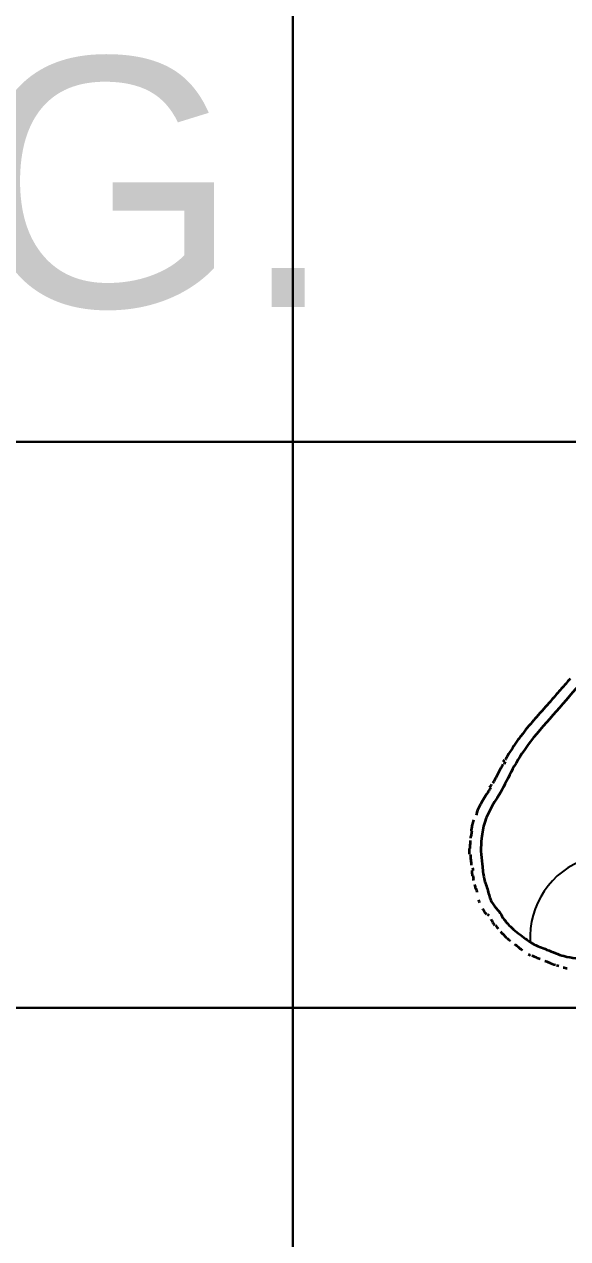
# Model space of a CAD drawing. Header units: millimetres. Extents: x 120281 to 1416367021, y -641565767 to 918373.
# Drawn here: x 930744 to 931225, y 863871 to 864945 of the extents above; entities that cross this region are included whole.
import ezdxf

# ---------------------------------------------------------------- set-up
doc = ezdxf.new("R2010")
doc.units = ezdxf.units.MM
for name, color, linetype, lineweight in [('0_Ном._пера__1', 7, 'Continuous', 35), ('перегородка', 130, 'Continuous', 20), ('размер', 90, 'Continuous', 40), ('Чертеж эскизный_Ном._пера__1_Ном._пера__241_Ном._пера__41', 7, 'Continuous', 25)]:
    doc.layers.add(name, color=color, linetype=linetype, lineweight=lineweight)
doc.styles.add('ARIAL', font='arial.ttf')

msp = doc.modelspace()

# ---------------------------------------------------------------- linework, layer by layer
at = {"layer": '0_Ном._пера__1', "linetype": 'Continuous'}
for points, knots in [([(931677.62924, 864559.26759), (931677.22337, 864565.00709), (931676.8175, 864570.74659), (931675.91101, 864576.41216), (931675.24583, 864580.56953), (931674.31108, 864584.6871), (931673.16624, 864588.75428), (931672.0566, 864592.69641), (931670.74959, 864596.5912), (931669.39054, 864600.41304), (931666.92855, 864607.3365), (931664.29579, 864614.02057), (931661.34128, 864621.10281), (931658.88972, 864626.97945), (931656.21662, 864633.13023), (931651.37553, 864636.59559), (931648.44673, 864638.6921), (931644.72442, 864639.80572), (931641.40538, 864641.57548), (931638.15311, 864643.30965), (931635.28805, 864645.67384), (931631.99035, 864647.10848), (931628.90625, 864648.4502), (931625.44375, 864648.97889), (931622.0202, 864649.32282), (931617.7466, 864649.75215), (931613.53369, 864649.89358), (931609.28325, 864649.87593), (931604.65336, 864649.85671), (931599.97892, 864649.64874), (931595.44047, 864648.76782), (931590.68961, 864647.84567), (931586.08775, 864646.18612), (931581.59328, 864644.34293), (931577.14165, 864642.51731), (931572.79536, 864640.51153), (931568.30121, 864638.80804), (931561.0797, 864636.07076), (931553.47641, 864634.114), (931546.70435, 864630.50948), (931541.53355, 864627.75725), (931536.84736, 864624.04435), (931531.75132, 864621.10281), (931524.53304, 864616.93625), (931516.49248, 864614.31727), (931509.04422, 864610.58992), (931501.49754, 864606.8133), (931494.55893, 864601.89882), (931487.44737, 864597.30958), (931481.58634, 864593.52733), (931475.60783, 864589.96599), (931469.72313, 864586.24357), (931464.6199, 864583.01548), (931459.58723, 864579.66624), (931454.64676, 864576.19129), (931432.15108, 864560.36865), (931411.56722, 864541.9397), (931391.51274, 864523.07183), (931374.85979, 864507.40423), (931358.57187, 864491.43399), (931342.2215, 864475.48537), (931327.182, 864460.8154), (931312.08967, 864446.16373), (931297.91755, 864430.66635), (931285.30592, 864416.87538), (931273.42302, 864402.41468), (931260.81255, 864388.61478), (931253.29068, 864380.38344), (931245.50993, 864372.38721), (931238.02171, 864364.12874), (931230.11802, 864355.41207), (931222.54022, 864346.40325), (931214.75954, 864337.56806), (931207.05921, 864328.82413), (931199.16015, 864320.25027), (931192.05238, 864311.00928), (931186.73071, 864304.09045), (931181.85262, 864296.79765), (931177.62807, 864289.18309), (931173.77401, 864282.23633), (931170.46372, 864275.02178), (931166.50342, 864268.0667), (931161.18166, 864258.72064), (931154.68595, 864249.84313), (931151.48884, 864239.72586), (931150.02211, 864235.08437), (931149.25085, 864230.1819), (931148.71003, 864225.27697), (931148.30104, 864221.56764), (931148.02378, 864217.8569), (931148.14977, 864214.16379), (931148.28251, 864210.2729), (931148.86368, 864206.40159), (931149.26607, 864202.49369), (931149.70846, 864198.19728), (931149.93508, 864193.85668), (931150.93424, 864189.71367), (931151.79273, 864186.15392), (931153.21846, 864182.74007), (931154.26746, 864179.15357), (931155.26625, 864175.73874), (931155.92669, 864172.16726), (931157.6119, 864169.15213), (931159.0689, 864166.54532), (931161.29076, 864164.35451), (931163.16714, 864161.92795), (931165.80098, 864158.52182), (931167.74655, 864154.65154), (931170.39879, 864151.36964), (931173.49959, 864147.53268), (931177.56777, 864144.49982), (931181.52217, 864141.36644), (931185.51984, 864138.19876), (931189.40102, 864134.9283), (931193.75774, 864132.47508), (931197.77595, 864130.21246), (931202.20015, 864128.64497), (931206.55271, 864126.91751), (931211.54947, 864124.93438), (931216.4509, 864122.74045), (931221.56994, 864121.36192), (931228.38402, 864119.52694), (931235.58157, 864119.13677), (931242.7054, 864118.58307), (931248.47881, 864118.13433), (931254.20434, 864117.57817), (931259.94476, 864117.47122), (931268.0855, 864117.31956), (931276.25552, 864118.07142), (931284.41837, 864118.58311), (931289.98977, 864118.93235), (931295.55696, 864119.16978), (931301.10205, 864119.69317), (931307.6237, 864120.30875), (931314.11392, 864121.31995), (931320.57116, 864122.47191), (931328.19964, 864123.83282), (931335.78247, 864125.39017), (931343.37522, 864126.9176), (931356.20987, 864129.49954), (931369.07358, 864131.99602), (931381.75405, 864135.25387), (931394.19097, 864138.44915), (931406.45232, 864142.37677), (931418.46269, 864146.92395), (931429.73292, 864151.19091), (931440.78223, 864156.00345), (931451.83159, 864160.81596)], [0, 0, 0, 0, 1, 1, 1, 2, 2, 2, 3, 3, 3, 4, 4, 4, 5, 5, 5, 6, 6, 6, 7, 7, 7, 8, 8, 8, 9, 9, 9, 10, 10, 10, 11, 11, 11, 12, 12, 12, 13, 13, 13, 14, 14, 14, 15, 15, 15, 16, 16, 16, 17, 17, 17, 18, 18, 18, 19, 19, 19, 20, 20, 20, 21, 21, 21, 22, 22, 22, 23, 23, 23, 24, 24, 24, 25, 25, 25, 26, 26, 26, 27, 27, 27, 28, 28, 28, 29, 29, 29, 30, 30, 30, 31, 31, 31, 32, 32, 32, 33, 33, 33, 34, 34, 34, 35, 35, 35, 36, 36, 36, 37, 37, 37, 38, 38, 38, 39, 39, 39, 40, 40, 40, 41, 41, 41, 42, 42, 42, 43, 43, 43, 44, 44, 44, 45, 45, 45, 46, 46, 46, 47, 47, 47, 48, 48, 48, 49, 49, 49, 49]), ([(931227.22022, 864366.72117), (931225.85112, 864365.18149), (931224.49334, 864363.63941), (931223.14407, 864362.09741), (931220.44556, 864359.01347), (931217.78729, 864355.92945), (931215.13483, 864352.86551), (931213.40688, 864350.86949), (931211.6863, 864348.88231), (931209.96266, 864346.90819)], [0, 0, 0, 0, 1, 1, 1, 2, 2, 2, 3, 3, 3, 3]), ([(931204.74246, 864340.95832), (931203.77427, 864339.86705), (931202.80098, 864338.77262), (931201.82456, 864337.67336), (931199.87159, 864335.47469), (931197.87963, 864333.25736), (931195.91757, 864331.0065), (931194.13131, 864328.95732), (931192.34996, 864326.88091), (931190.58269, 864324.766), (931188.64245, 864322.4441), (931186.73048, 864320.07478), (931184.84646, 864317.64596)], [0, 0, 0, 0, 1, 1, 1, 2, 2, 2, 3, 3, 3, 4, 4, 4, 4]), ([(931210.04086, 864346.90684), (931209.25732, 864346.0092), (931208.47362, 864345.11435), (931207.68921, 864344.22278), (931206.73231, 864343.13514), (931205.57993, 864342.05054), (931204.61131, 864340.95928)], [0, 0, 0, 0, 1, 1, 1, 2, 2, 2, 2]), ([(931184.94033, 864317.64842), (931184.05402, 864316.50528), (931183.17684, 864315.34946), (931182.31196, 864314.18379), (931181.44684, 864313.01777), (931180.35956, 864311.84481), (931179.51809, 864310.65797)], [0, 0, 0, 0, 1, 1, 1, 2, 2, 2, 2]), ([(931179.66338, 864310.65063), (931177.98113, 864308.27694), (931176.34886, 864305.86115), (931174.77366, 864303.40419), (931173.82029, 864301.91713), (931172.87314, 864300.42202), (931171.96317, 864298.905), (931171.13072, 864297.51722), (931170.30906, 864296.11376), (931169.51556, 864294.70123)], [0, 0, 0, 0, 1, 1, 1, 2, 2, 2, 3, 3, 3, 3]), ([(931167.61543, 864291.11628), (931166.98329, 864289.93044), (931166.36845, 864288.75143), (931165.76537, 864287.58181), (931164.55919, 864285.24253), (931163.35838, 864282.95216), (931162.20451, 864280.70612), (931161.05062, 864278.46003), (931159.88497, 864276.26841), (931158.70634, 864274.14754)], [0, 0, 0, 0, 1, 1, 1, 2, 2, 2, 3, 3, 3, 3]), ([(931156.79109, 864270.24381), (931156.24068, 864269.31667), (931155.6746, 864268.37914), (931155.09763, 864267.42966), (931153.94333, 864265.53011), (931152.46657, 864263.60629), (931151.26527, 864261.59552), (931150.0639, 864259.58465), (931148.83489, 864257.50983), (931147.67663, 864255.3478), (931146.51837, 864253.18576), (931145.41385, 864250.93471), (931144.40242, 864248.5755)], [0, 0, 0, 0, 1, 1, 1, 2, 2, 2, 3, 3, 3, 4, 4, 4, 4]), ([(931140.90067, 864239.55074), (931140.53825, 864238.15032), (931140.22696, 864236.75688), (931139.95537, 864235.37497), (931139.73241, 864234.24043), (931139.67897, 864233.10415), (931139.50365, 864231.98724)], [0, 0, 0, 0, 1, 1, 1, 2, 2, 2, 2]), ([(931138.73131, 864223.49265), (931138.61585, 864222.19632), (931138.52015, 864220.87589), (931138.45606, 864219.53142), (931138.40767, 864218.51615), (931138.3315, 864217.50848), (931138.32473, 864216.46606)], [0, 0, 0, 0, 1, 1, 1, 2, 2, 2, 2]), ([(931137.65874, 864216.40034), (931137.65209, 864215.53551), (931137.6617, 864214.66112), (931137.69093, 864213.77851), (931137.72015, 864212.89605), (931137.66337, 864212.10899), (931137.72311, 864211.26579)], [0, 0, 0, 0, 1, 1, 1, 2, 2, 2, 2]), ([(931138.66229, 864211.22462), (931138.78895, 864209.47644), (931138.96672, 864207.81224), (931139.1473, 864206.22689), (931139.32788, 864204.64153), (931139.46936, 864203.13824), (931139.61963, 864201.70607)], [0, 0, 0, 0, 1, 1, 1, 2, 2, 2, 2]), ([(931165.3909, 864142.98222), (931166.08597, 864142.23931), (931166.79004, 864141.53705), (931167.49518, 864140.86867), (931168.76499, 864139.66506), (931169.34426, 864138.55408), (931170.58462, 864137.53192)], [0, 0, 0, 0, 1, 1, 1, 2, 2, 2, 2]), ([(931177.95428, 864131.86224), (931178.82804, 864131.16486), (931179.72726, 864130.45056), (931180.65939, 864129.72948), (931182.04872, 864128.65472), (931183.29034, 864127.57592), (931184.85508, 864126.51079)], [0, 0, 0, 0, 1, 1, 1, 2, 2, 2, 2]), ([(931193.10406, 864121.90612), (931194.45432, 864121.27953), (931195.77954, 864120.71671), (931197.06779, 864120.19219), (931198.3552, 864119.66802), (931199.3469, 864119.21109), (931200.5505, 864118.74262)], [0, 0, 0, 0, 1, 1, 1, 2, 2, 2, 2]), ([(931204.72927, 864117.13612), (931205.93914, 864116.64537), (931207.18248, 864116.13445), (931208.46454, 864115.61929), (931210.25223, 864114.90096), (931212.20238, 864114.14875), (931214.15898, 864113.46506)], [0, 0, 0, 0, 1, 1, 1, 2, 2, 2, 2])]:
    msp.add_open_spline(points, degree=3, knots=knots, dxfattribs=at)
for points in [[(931168.65232, 864294.805), (931168.31604, 864294.2097), (931167.98312, 864293.6116), (931167.6559, 864293.01584)], [(931169.53176, 864292.91581), (931169.20858, 864292.31979), (931168.89046, 864291.72513), (931168.57666, 864291.13218)], [(931157.509, 864273.05168), (931157.24969, 864272.59699), (931156.98642, 864272.14185), (931156.71817, 864271.68342)], [(931156.45547, 864271.64037), (931156.18574, 864271.18191), (931155.91153, 864270.72102), (931155.63341, 864270.25753)], [(931141.62982, 864241.66204), (931141.42069, 864240.95913), (931141.22585, 864240.25724), (931141.04381, 864239.55709)], [(931144.85881, 864248.54543), (931144.50249, 864247.71221), (931144.15894, 864246.8653), (931143.831, 864246.0039)], [(931140.1074, 864232.0293), (931139.976, 864231.18771), (931139.8565, 864230.35172), (931139.74657, 864229.52221)], [(931139.05791, 864227.31951), (931138.98287, 864226.6848), (931138.91245, 864226.05726), (931138.84505, 864225.42118)], [(931139.61458, 864229.41676), (931139.51876, 864228.69218), (931139.43024, 864227.97254), (931139.34756, 864227.25842)], [(931140.76108, 864199.33468), (931140.83789, 864198.52331), (931140.91557, 864197.68434), (931141.00144, 864196.81932)], [(931139.98054, 864196.83758), (931140.12144, 864195.38813), (931140.28463, 864193.86542), (931140.51387, 864192.2763)], [(931141.0606, 864192.21627), (931141.17652, 864191.41681), (931141.30935, 864190.60055), (931141.46578, 864189.76886)], [(931141.19147, 864189.92411), (931141.30942, 864189.29352), (931141.44095, 864188.65405), (931141.58924, 864188.00663)], [(931142.31718, 864184.43962), (931142.69776, 864183.19146), (931143.09105, 864182.0305), (931143.46312, 864180.94401)], [(931143.60884, 864180.91377), (931143.98108, 864179.82716), (931144.33219, 864178.81493), (931144.63996, 864177.86776)], [(931145.96553, 864171.16954), (931146.19372, 864170.40556), (931146.45137, 864169.60193), (931146.75653, 864168.76401)], [(931149.50581, 864163.41494), (931149.95596, 864162.68658), (931150.41491, 864162.02016), (931150.86578, 864161.40544)], [(931150.629, 864161.12626), (931151.07869, 864160.51125), (931151.52045, 864159.9477), (931151.94283, 864159.42588)], [(931151.75862, 864159.6511), (931152.1795, 864159.12957), (931152.58111, 864158.64969), (931152.95522, 864158.20458)], [(931154.04947, 864158.32709), (931154.42796, 864157.88216), (931154.77898, 864157.472), (931155.09649, 864157.0932)], [(931156.87332, 864153.96417), (931157.38121, 864153.20155), (931157.91506, 864152.35959), (931158.49236, 864151.45117)], [(931158.25712, 864151.40277), (931158.83467, 864150.49421), (931159.45566, 864149.51912), (931160.14894, 864148.49599)], [(931161.12261, 864148.50353), (931161.81695, 864147.48048), (931162.584, 864146.40879), (931163.4614, 864145.3177)], [(931170.74434, 864137.5153), (931171.98548, 864136.49308), (931173.19509, 864135.54318), (931174.34506, 864134.6382)], [(931189.97983, 864122.92643), (931190.66285, 864122.57766), (931191.34156, 864122.24847), (931192.01406, 864121.9353)], [(931215.04531, 864113.34769), (931215.74793, 864113.10255), (931216.46261, 864112.8631), (931217.1902, 864112.63216)], [(931220.86989, 864111.26373), (931222.06506, 864110.99873), (931223.2516, 864110.76997), (931224.4273, 864110.56972)]]:
    msp.add_open_spline(points, degree=3, dxfattribs=at)
at = {"layer": 'размер', "color": 0, "lineweight": 30}
for p, q in [((930981.59738, 862574.51942), (930981.59738, 868078.27871)), ((926978.86335, 864575.88644), (933483.30615, 864575.88644)), ((926978.86335, 864075.54468), (945478.86824, 864074.91968))]:
    msp.add_line(p, q, dxfattribs=at)
at = {"layer": 'Чертеж эскизный_Ном._пера__1_Ном._пера__241_Ном._пера__41', "linetype": 'Continuous'}
msp.add_arc((931264.9288, 864137.89435), 73.23843, 34.19478031, 183.3225204, dxfattribs=at)

# ---------------------------------------------------------------- texts
at = {"layer": 'перегородка', "color": 0, "lineweight": 30, "insert": (927158.32809, 864915.54314), "char_height": 220.1503716, "attachment_point": 1, "style": 'ARIAL'}
msp.add_mtext('  L.B.M.         Feyzullayev G.', dxfattribs=at)

doc.saveas('drawing.dxf')
